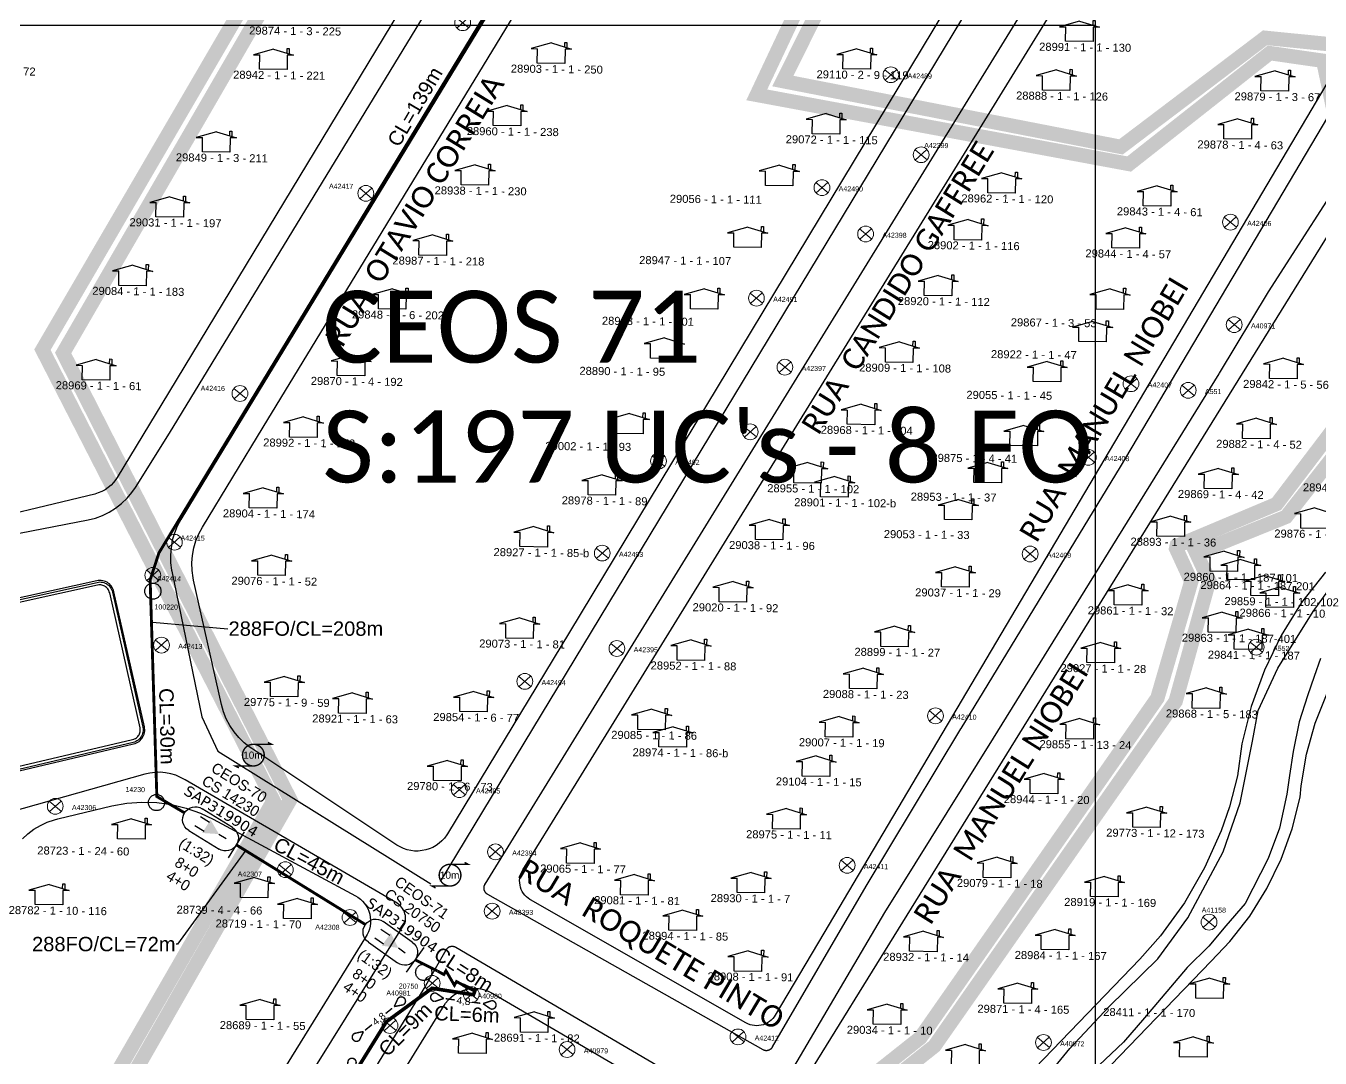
# Model space of a CAD drawing. Header units: millimetres. Extents: x 676447 to 689606, y 7455628 to 7463967.
# Drawn here: x 688462.6 to 688642.6, y 7461269.6 to 7461413.2 of the extents above; entities that cross this region are included whole.
import ezdxf
from ezdxf.enums import TextEntityAlignment as Align

# ---------------------------------------------------------------- set-up
doc = ezdxf.new("R2010")
doc.units = ezdxf.units.MM
doc.header["$LTSCALE"] = 0.1
doc.header["$MEASUREMENT"] = 0
doc.linetypes.add('PHANTOM2', pattern=[1.25, 0.625, -0.125, 0.125, -0.125, 0.125, -0.125])
doc.layers.add('10.4-Postes', color=1, linetype='Continuous', lineweight=0)
for name, color, linetype in [('Caixas Subterrâneas', 5, 'Continuous'), ('CELULARIZAÇÃO CABO 5', 7, 'Continuous'), ('CEOS', 1, 'Continuous'), ('label_cabos', 7, 'Continuous'), ('label_cabos @ 1', 7, 'Continuous'), ('LAYOUT', 7, 'Continuous'), ('LEGENDAS_INFRAESTRUTURAS', 7, 'Continuous'), ('MUB_MEIOFIO', 7, 'Continuous'), ('MUB_OBRA_ARTE', 7, 'Continuous'), ('MUB_QUADRAS', 7, 'Continuous'), ('MUB_SEGMENTO', 7, 'Continuous'), ('NOS_DE_INFRAESTRUTURA', 7, 'Continuous'), ('surveys', 7, 'Continuous'), ('SURVEYS_LEGENDAS', 7, 'Continuous')]:
    doc.layers.add(name, color=color, linetype=linetype)
doc.styles.add('ARIAL', font='arial.ttf')
doc.styles.add('Legend', font='calibri.ttf')
doc.styles.add('siredit', font='verdana.ttf')
doc.styles.get("Standard").update_dxf_attribs({"font": 'arial.ttf'})
doc.styles.add('Style-font000', font='font000.shx')
doc.linetypes.add('FENCELINE1', pattern='A,0.25,-0.1,[133,ltypeshp.shx,S=0.1,R=0,X=-0.1,Y=0],-0.1,1', length=1.45)
doc.dimstyles.new('FW', dxfattribs={"dimscale": 0, "dimtxt": 2, "dimasz": 0.18, "dimexe": 0.18, "dimexo": 0.0625, "dimgap": 0.09, "dimtad": 0, "dimtoh": 1, "dimdec": 0, "dimzin": 0, "dimdsep": 46, "dimtxsty": 'Standard', "dimcen": 0.09, "dimse1": 1, "dimse2": 1, "dimsd1": 1, "dimsd2": 1, "dimclrt": 7, "dimadec": 0, "dimazin": 0, "dimtfac": 1, "dimtdec": 0, "dimtofl": 0, "dimtmove": 0, "dimatfit": 3, "dimfxl": 0, "dimtolj": 1, "dimtzin": 0, "dimarcsym": 0})

# ---------------------------------------------------------------- blocks, each defined once
blk = doc.blocks.new('PTPT')
at = {"layer": '10.4-Postes', "color": 1, "linetype": 'PHANTOM2'}
for points in [[(-0.0000079, 0.0000104), (0.0000075, -0.000002)], [(0.000007, 0.0000109), (-0.0000074, -0.0000025)]]:
    blk.add_lwpolyline(points, dxfattribs=at)
at = {"layer": '10.4-Postes', "color": 1}
blk.add_circle((-0.0000002, 0.0000042), 0.00000987, dxfattribs=at)
blk = doc.blocks.new('MHMZ')
at = {"linetype": 'PHANTOM2'}
blk.add_circle((0, 0), 0.0000101, dxfattribs=at)
blk = doc.blocks.new('LVLV')
for p, q in [((0, 0.0000254), (-0.0000251, 0.000018)), ((-0.0000251, 0.000018), (-0.0000173, 0.000018)), ((-0.0000172, 0), (-0.0000172, 0.0000179)), ((0, 0.0000254), (0.0000251, 0.000018)), ((0.0000169, 0.0000264), (0.0000195, 0.0000264)), ((0.0000169, 0.0000205), (0.0000169, 0.0000264)), ((0.0000251, 0.000018), (0.0000172, 0.000018)), ((0.0000172, 0.000018), (0.0000172, 0)), ((0.0000195, 0.0000264), (0.0000195, 0.0000198)), ((0.0000172, 0), (-0.0000172, 0))]:
    blk.add_line(p, q)
blk = doc.blocks.new('ceos')
at = {"layer": 'CEOS'}
for p, q in [((1.77, 1.77), (6.73, 1.77)), ((6.73, -1.77), (1.77, -1.77))]:
    blk.add_line(p, q, dxfattribs=at)
for points in [[(0, -2.13), (0, 2.13)], [(2.88, 0), (1.69, 0)], [(4.84, 0.7), (6.34, 0.7)], [(4.84, -0.77), (6.34, -0.77)]]:
    blk.add_lwpolyline(points, dxfattribs=at)
blk.add_lwpolyline([(2.88, 0, 0, 2.18, 0), (4.93, 0, 2.18, 2.18, 0)], format="xyseb", dxfattribs=at)
for centre, start, end in [((1.77, 0), 90, 270), ((6.73, 0), 270, 90)]:
    blk.add_arc(centre, 1.77, start, end, dxfattribs=at)
at = {"layer": 'CEOS', "style": 'siredit', "flags": 1}
for tag, height, p in [('ID', 0.887, (4.25, 9.07)), ('COORX', 0.739, (4.25, -1.77)), ('COORY', 0.739, (4.25, -1.77))]:
    blk.add_attdef(tag, text='', height=height, dxfattribs=at).set_placement(p, align=Align.MIDDLE_CENTER)
at = {"layer": 'CEOS'}
for tag, height, style, p in [('NOME?', 1.5, 'Style-font000', (4.25, 7.59)), ('LOCAL?', 1.5, 'Style-font000', (4.25, 5.37)), ('TIPO?', 1.48, 'siredit', (4.25, 2.88))]:
    blk.add_attdef(tag, text='', height=height, dxfattribs=dict(at, style=style)).set_placement(p, align=Align.MIDDLE_CENTER)
at = {"layer": 'CEOS', "style": 'Style-font000'}
for tag, p in [('RACIO_SPLITAGEM', (4.25, -2.94)), ('FIBRAS_FUSIONADAS', (4.25, -5.51)), ('FIBRAS_RESERVA', (4.25, -7.73))]:
    blk.add_attdef(tag, text='', height=1.5, dxfattribs=at).set_placement(p, align=Align.TOP_CENTER)
blk = doc.blocks.new('A$C1BC366C8')
at = {"layer": 'LAYOUT', "color": 5, "linetype": 'Continuous', "const_width": 0.4}
blk.add_lwpolyline([(-2, 0), (-1, 0), (-1, 0.6), (1, -0.6), (1, 0), (2, 0)], dxfattribs=at)
blk = doc.blocks.new('A$C6C8C5D0A')
at = {"layer": 'LAYOUT', "const_width": 0.2}
for points in [[(-2.77, -0.03), (-3.9, 0.55, 1.175638), (-3.95, -0.61), (-2.77, -0.03)], [(2.73, -0.02), (3.9, -0.62, 1.175638), (3.86, 0.54), (2.73, -0.02)]]:
    blk.add_lwpolyline(points, format="xyb", dxfattribs=at)
for points in [[(-2.5, -0.03), (-1.25, -0.03)], [(1.21, -0.02), (2.35, -0.02)]]:
    blk.add_lwpolyline(points, dxfattribs=at)
at = {"layer": 'LAYOUT', "style": 'ARIAL'}
blk.add_text('4,8', height=1, dxfattribs=at).set_placement((0, 0), align=Align.MIDDLE_CENTER)
blk = doc.blocks.new('A$C6FB0096B')
at = {"layer": 'LAYOUT', "color": 0, "const_width": 0.2}
for points in [[(0, 1.51), (2.52, 1.51), (2.02, 1.77)], [(0, -1.51), (-2.52, -1.51), (-2.02, -1.77)]]:
    blk.add_lwpolyline(points, dxfattribs=at)
blk.add_lwpolyline([(0, 1.51, 1.000012), (0, -1.51, 0.999978)], format="xyb", close=True, dxfattribs=at)
at = {"layer": 'LAYOUT', "color": 0}
blk.add_text('10m', height=1, dxfattribs=at).set_placement((-0.06, 0), align=Align.MIDDLE_CENTER)

msp = doc.modelspace()

# ---------------------------------------------------------------- linework, layer by layer
at = {"color": 1, "const_width": 0.4}
for points in [[(688484.65, 7461303.71), (688480.8, 7461305.98), (688479.87, 7461336.12), (688481.09, 7461339.88), (688549.56, 7461452.82), (688549.56, 7461458.37), (688550.67, 7461458.37)], [(688509.8, 7461288.17), (688491.88, 7461299.24)], [(688519.83, 7461281.7), (688516.73, 7461283.26), (688516.73, 7461283.26), (688516.73, 7461283.26)]]:
    msp.add_lwpolyline(points, dxfattribs=at)
at = {"linetype": 'Continuous'}
msp.add_lwpolyline([(688611.27, 7460886.36), (687937.42, 7460886.36), (687937.42, 7461413.29), (688611.27, 7461413.29)], close=True, dxfattribs=at)
at = {"layer": 'CELULARIZAÇÃO CABO 5', "color": 6, "const_width": 2}
msp.add_lwpolyline([(688477.32, 7461507.36), (688502.58, 7461501.52), (688499.77, 7461485.9), (688527.12, 7461474.93), (688527.12, 7461474.93), (688527.12, 7461474.93), (688464.89, 7461368.14), (688464.89, 7461368.14), (688497.02, 7461305.39), (688497.02, 7461305.39), (688455.39, 7461233.01), (688455.39, 7461233.01), (688401.46, 7461242.53), (688401.46, 7461242.53), (688366.14, 7461237.49), (688308.71, 7461341.9), (688369.65, 7461441.34), (688425.16, 7461423.26), (688477.32, 7461507.45)], dxfattribs=at)
at = {"layer": 'CELULARIZAÇÃO CABO 5', "color": 4, "const_width": 2}
msp.add_lwpolyline([(688694.54, 7461416.3), (688675.59, 7461403.03), (688675.59, 7461403.03), (688668.5, 7461390.72), (688668.5, 7461390.72), (688668.5, 7461390.72), (688649.98, 7461387.38), (688649.98, 7461387.38), (688645.17, 7461410.52), (688634.9, 7461411.54), (688614.86, 7461396.36), (688614.86, 7461396.36), (688567.85, 7461405.52), (688593.84, 7461458.02)], dxfattribs=at)
at = {"layer": 'CELULARIZAÇÃO CABO 5', "color": 3, "const_width": 2}
for points in [[(688466.69, 7461248.3), (688499.35, 7461305.55), (688499.35, 7461305.55), (688467.77, 7461367.69), (688467.77, 7461367.69), (688509.2, 7461439.25)], [(688572.02, 7461420.17), (688564.22, 7461403.6), (688616, 7461393.98), (688616, 7461393.98), (688635.55, 7461409.41), (688642.99, 7461408.34), (688647.94, 7461384.6), (688667.08, 7461387.9), (688667.08, 7461387.9)], [(688649.52, 7461363.83), (688636.51, 7461346.68), (688636.51, 7461346.68), (688622.61, 7461340.83), (688622.53, 7461340.49), (688624.64, 7461335.9), (688619.93, 7461319.68), (688619.93, 7461319.68), (688619.93, 7461319.68), (688586.97, 7461272.42), (688586.97, 7461272.42), (688570.78, 7461259.58)]]:
    msp.add_lwpolyline(points, dxfattribs=at)
at = {"layer": 'CELULARIZAÇÃO CABO 5', "color": 2, "const_width": 2}
msp.add_lwpolyline([(688487.91, 7461147.91), (688508.71, 7461198.88), (688555.9, 7461248.41), (688568.03, 7461245.66), (688580.57, 7461253.17), (688573.97, 7461259.34), (688588.93, 7461271.27), (688588.93, 7461271.27), (688622.46, 7461319.22), (688627.13, 7461336.01), (688627.13, 7461336.01), (688625.33, 7461339.86), (688637.82, 7461344.89), (688637.82, 7461344.89), (688637.82, 7461344.89), (688651.85, 7461362.75), (688651.85, 7461362.75), (688651.85, 7461362.75), (688669.79, 7461388.27), (688669.79, 7461388.27), (688677.59, 7461401.75), (688677.59, 7461401.75), (688677.59, 7461401.75), (688697.46, 7461415.71)], dxfattribs=at)
at = {"layer": 'LAYOUT', "color": 1, "linetype": 'FENCELINE1', "ltscale": 0.002, "const_width": 0.5}
msp.add_lwpolyline([(688443.42, 7461163), (688443.42, 7461163), (688443.12, 7461163.15), (688445, 7461166.42), (688450.87, 7461174.41), (688452.61, 7461177.63), (688460.36, 7461190.05), (688467.56, 7461201.49), (688472.83, 7461210.23), (688481.31, 7461223.76), (688492.12, 7461241.98), (688501.46, 7461256.46), (688512.72, 7461274.65), (688519.07, 7461279.3), (688524.83, 7461278.4), (688525.03, 7461278.96), (688523.34, 7461279.77)], dxfattribs=at)
at = {"layer": 'MUB_MEIOFIO', "linetype": 'Continuous'}
for points in [[(688435.94, 7461346.41), (688443.56, 7461341.78), (688444.49, 7461341.29), (688445.45, 7461340.89), (688446.46, 7461340.6), (688447.49, 7461340.41), (688448.53, 7461340.33), (688449.58, 7461340.36), (688450.62, 7461340.5), (688450.65, 7461340.51), (688471.24, 7461344.48), (688472.25, 7461344.73), (688473.24, 7461345.09), (688474.18, 7461345.54), (688475.07, 7461346.1), (688475.89, 7461346.74), (688476.65, 7461347.47), (688477.32, 7461348.27), (688477.81, 7461348.98), (688482.56, 7461356.53), (688540.43, 7461451.62)], [(688546.41, 7461447.11), (688487.2, 7461349.57), (688484.14, 7461344.53), (688483.64, 7461343.6), (688483.25, 7461342.64), (688482.95, 7461341.63), (688482.77, 7461340.6), (688482.69, 7461339.56), (688482.72, 7461338.51), (688482.86, 7461337.47), (688482.89, 7461337.32), (688487.05, 7461317.07), (688489.29, 7461312.28), (688518.88, 7461293.82)], [(688520.26, 7461294.15), (688603.15, 7461431.38)], [(688608.73, 7461427.6), (688526.4, 7461293.8), (688526.38, 7461293.77), (688526.37, 7461293.74), (688526.35, 7461293.7), (688526.34, 7461293.67), (688526.32, 7461293.64), (688526.31, 7461293.61), (688526.3, 7461293.57), (688526.29, 7461293.54), (688526.28, 7461293.51), (688526.27, 7461293.47), (688526.27, 7461293.44), (688526.26, 7461293.4), (688526.26, 7461293.37), (688526.26, 7461293.33), (688526.25, 7461293.3), (688526.25, 7461293.26), (688526.25, 7461293.23), (688526.26, 7461293.19), (688526.26, 7461293.16), (688526.26, 7461293.13), (688526.27, 7461293.09), (688526.28, 7461293.06), (688526.29, 7461293.02), (688526.29, 7461292.99), (688526.31, 7461292.96), (688526.32, 7461292.92), (688526.33, 7461292.89), (688526.34, 7461292.86), (688526.36, 7461292.83), (688526.37, 7461292.8), (688526.39, 7461292.76), (688526.41, 7461292.74), (688526.43, 7461292.71), (688526.45, 7461292.68), (688526.47, 7461292.65), (688526.49, 7461292.62), (688526.52, 7461292.6), (688526.54, 7461292.57), (688526.57, 7461292.55), (688526.59, 7461292.52), (688526.62, 7461292.5), (688526.65, 7461292.48), (688526.67, 7461292.46), (688526.7, 7461292.44), (688526.73, 7461292.42), (688526.76, 7461292.4), (688565.07, 7461270.78), (688565.1, 7461270.77), (688565.13, 7461270.75), (688565.16, 7461270.74), (688565.19, 7461270.73), (688565.23, 7461270.71), (688565.26, 7461270.7), (688565.29, 7461270.69), (688565.33, 7461270.68), (688565.36, 7461270.68), (688565.39, 7461270.67), (688565.43, 7461270.66), (688565.46, 7461270.66), (688565.5, 7461270.66), (688565.53, 7461270.66), (688565.57, 7461270.66), (688565.6, 7461270.66), (688565.64, 7461270.66), (688565.67, 7461270.66), (688565.71, 7461270.67), (688565.74, 7461270.67), (688565.77, 7461270.68), (688565.81, 7461270.69), (688565.84, 7461270.7), (688565.87, 7461270.71), (688565.91, 7461270.72), (688565.94, 7461270.73), (688565.97, 7461270.74), (688566, 7461270.76), (688566.03, 7461270.77), (688566.06, 7461270.79), (688566.09, 7461270.81), (688566.12, 7461270.83), (688566.15, 7461270.85), (688566.18, 7461270.87), (688566.2, 7461270.89), (688566.23, 7461270.91), (688566.26, 7461270.94), (688566.28, 7461270.96), (688566.3, 7461270.99), (688566.33, 7461271.01), (688566.35, 7461271.04), (688566.37, 7461271.07), (688566.39, 7461271.09), (688566.41, 7461271.12), (688566.43, 7461271.15), (688579.41, 7461293.5), (688592.6, 7461315.4), (688592.62, 7461315.44), (688614.8, 7461351.83), (688614.82, 7461351.87), (688653.82, 7461417.76)], [(688659.9, 7461414.42), (688635.35, 7461376.21), (688628.52, 7461364.86), (688628.48, 7461364.78), (688597.08, 7461314.1), (688582, 7461289.84), (688564.54, 7461260.22), (688522.37, 7461284.98), (688522.34, 7461284.99), (688522.31, 7461285.01), (688522.28, 7461285.02), (688522.25, 7461285.04), (688522.22, 7461285.05), (688522.19, 7461285.06), (688522.15, 7461285.07), (688522.12, 7461285.08), (688522.09, 7461285.09), (688522.05, 7461285.1), (688522.02, 7461285.1), (688521.98, 7461285.11), (688521.95, 7461285.11), (688521.92, 7461285.11), (688521.88, 7461285.11), (688521.85, 7461285.11), (688521.81, 7461285.11), (688521.78, 7461285.11), (688521.74, 7461285.11), (688521.71, 7461285.1), (688521.68, 7461285.1), (688521.64, 7461285.09), (688521.61, 7461285.08), (688521.58, 7461285.07), (688521.54, 7461285.06), (688521.51, 7461285.05), (688521.48, 7461285.04), (688521.45, 7461285.02), (688521.42, 7461285.01), (688521.39, 7461284.99), (688521.36, 7461284.98), (688521.33, 7461284.96), (688521.3, 7461284.94), (688521.27, 7461284.92), (688521.24, 7461284.9), (688521.22, 7461284.88), (688521.19, 7461284.85), (688521.17, 7461284.83), (688521.14, 7461284.81), (688521.12, 7461284.78), (688521.1, 7461284.75), (688521.08, 7461284.73), (688521.06, 7461284.7), (688521.04, 7461284.67), (688521.02, 7461284.64), (688521, 7461284.61), (688518.15, 7461279.65), (688443.45, 7461158.13)], [(688521.79, 7461173.5), (688531.97, 7461185.64), (688539.55, 7461192.66), (688552.89, 7461207.53), (688561.55, 7461218), (688572.05, 7461231.96), (688581.74, 7461243.59), (688591.44, 7461253.64), (688603.33, 7461265.55), (688607.75, 7461270.93), (688613.2, 7461276.75), (688619.99, 7461283.41), (688624.17, 7461289.1), (688629.08, 7461298.27), (688631.44, 7461305.11), (688633.14, 7461313.67), (688633.93, 7461317.97), (688636.66, 7461323.84), (688641.58, 7461331.74), (688645.45, 7461337.07)], [(688460.85, 7461309.35), (688477.57, 7461313.3), (688477.77, 7461313.35), (688477.97, 7461313.43), (688478.15, 7461313.53), (688478.33, 7461313.65), (688478.49, 7461313.79), (688478.63, 7461313.94), (688478.76, 7461314.1), (688478.87, 7461314.28), (688478.96, 7461314.47), (688479.03, 7461314.67), (688479.08, 7461314.87), (688479.11, 7461315.08), (688479.11, 7461315.29), (688479.1, 7461315.5), (688479.07, 7461315.68), (688474.84, 7461334.48), (688474.78, 7461334.69), (688474.7, 7461334.88), (688474.61, 7461335.07), (688474.49, 7461335.24), (688474.36, 7461335.4), (688474.21, 7461335.55), (688474.04, 7461335.68), (688473.87, 7461335.79), (688473.68, 7461335.88), (688473.48, 7461335.95), (688473.28, 7461336.01), (688473.07, 7461336.04), (688472.86, 7461336.05), (688472.65, 7461336.03), (688472.45, 7461336), (688456.24, 7461332.4)], [(688642.59, 7461325.19), (688641.72, 7461322.67), (688640.81, 7461319.97), (688639.64, 7461316.35), (688638.82, 7461312.25), (688638.3, 7461308.92), (688637.95, 7461306.29), (688636.9, 7461301.56), (688635.32, 7461297.35), (688632.15, 7461291.08), (688629.46, 7461287.98), (688627.07, 7461285.18), (688624.09, 7461282.2), (688618.15, 7461275.18), (688615.23, 7461271.79), (688610.96, 7461267.75)], [(688433.01, 7461156.35), (688515.31, 7461288.39), (688515.36, 7461288.63), (688515.39, 7461288.89), (688515.39, 7461289.15), (688515.36, 7461289.41), (688515.3, 7461289.67), (688515.22, 7461289.91), (688515.12, 7461290.15), (688514.98, 7461290.38), (688514.83, 7461290.59), (688514.66, 7461290.79), (688514.46, 7461290.96), (688514.25, 7461291.11), (688514.21, 7461291.14), (688484.75, 7461308.29), (688484.11, 7461308.65), (688483.43, 7461308.93), (688482.73, 7461309.15), (688482.01, 7461309.28), (688481.28, 7461309.35), (688480.55, 7461309.34), (688479.82, 7461309.25), (688479.14, 7461309.09), (688460.41, 7461303.81)]]:
    msp.add_lwpolyline(points, dxfattribs=at)
at = {"layer": 'MUB_OBRA_ARTE', "linetype": 'Continuous'}
msp.add_lwpolyline([(688460.7, 7461309.95), (688477.42, 7461313.9), (688477.58, 7461313.94), (688477.7, 7461313.99), (688477.83, 7461314.06), (688477.95, 7461314.14), (688478.06, 7461314.24), (688478.16, 7461314.35), (688478.25, 7461314.46), (688478.32, 7461314.58), (688478.38, 7461314.71), (688478.43, 7461314.85), (688478.47, 7461314.99), (688478.49, 7461315.12), (688478.49, 7461315.28), (688478.48, 7461315.43), (688478.46, 7461315.56), (688474.24, 7461334.33), (688474.19, 7461334.48), (688474.13, 7461334.63), (688474.07, 7461334.76), (688473.99, 7461334.86), (688473.9, 7461334.98), (688473.8, 7461335.08), (688473.68, 7461335.17), (688473.57, 7461335.25), (688473.44, 7461335.3), (688473.29, 7461335.36), (688473.15, 7461335.4), (688473.01, 7461335.42), (688472.87, 7461335.43), (688472.73, 7461335.41), (688472.56, 7461335.39), (688456.38, 7461331.8)], dxfattribs=at)
at = {"layer": 'MUB_QUADRAS', "linetype": 'Continuous'}
for points in [[(688532.65, 7461445.26), (688482.41, 7461362.15), (688475.27, 7461350.35), (688475.11, 7461350.1), (688474.79, 7461349.69), (688474.43, 7461349.31), (688474.04, 7461348.97), (688473.6, 7461348.67), (688473.14, 7461348.42), (688472.66, 7461348.22), (688472.16, 7461348.07), (688452.79, 7461343.43)], [(688485.67, 7461338.49), (688485.75, 7461339.53), (688485.94, 7461340.56), (688486.23, 7461341.57), (688486.63, 7461342.54), (688487.13, 7461343.46), (688495.59, 7461357.36), (688547.7, 7461442.97)], [(688531.25, 7461294.28), (688531.28, 7461294.6), (688531.34, 7461294.9), (688531.43, 7461295.21), (688531.55, 7461295.49), (688531.7, 7461295.77), (688537.76, 7461305.61), (688610.55, 7461423.76)], [(688590.33, 7461415.28), (688538.19, 7461328.86), (688521.23, 7461300.81), (688521.12, 7461300.63), (688520.8, 7461300.21), (688520.45, 7461299.82), (688520.06, 7461299.47), (688519.63, 7461299.17), (688519.17, 7461298.91), (688518.69, 7461298.71), (688518.19, 7461298.55), (688517.68, 7461298.45), (688517.16, 7461298.4), (688516.64, 7461298.4), (688516.12, 7461298.46), (688515.61, 7461298.58), (688515.11, 7461298.74), (688514.63, 7461298.96), (688514.18, 7461299.23), (688494.01, 7461312.64), (688493.76, 7461312.81), (688492.94, 7461313.46), (688492.19, 7461314.19), (688491.53, 7461315), (688490.95, 7461315.87), (688490.46, 7461316.8), (688490.07, 7461317.77), (688489.79, 7461318.78), (688485.91, 7461336.07), (688485.84, 7461336.41), (688485.7, 7461337.44), (688485.67, 7461338.49)], [(688648.96, 7461414.4), (688642.01, 7461402.66), (688573.54, 7461286.98), (688566.78, 7461275.56), (688566.64, 7461275.34), (688566.44, 7461275.09), (688566.22, 7461274.87), (688565.98, 7461274.67), (688565.71, 7461274.5), (688565.44, 7461274.36), (688565.14, 7461274.24), (688564.84, 7461274.16), (688564.53, 7461274.11), (688564.22, 7461274.09), (688563.9, 7461274.11), (688563.59, 7461274.15), (688563.29, 7461274.23), (688563, 7461274.34), (688562.71, 7461274.49), (688532.76, 7461291.59), (688532.68, 7461291.64), (688532.42, 7461291.82), (688532.18, 7461292.03), (688531.97, 7461292.25), (688531.77, 7461292.5), (688531.61, 7461292.77), (688531.48, 7461293.06), (688531.37, 7461293.35), (688531.3, 7461293.66), (688531.26, 7461293.97), (688531.25, 7461294.28)], [(688566.94, 7461260.04), (688580.91, 7461282.68), (688657.69, 7461406.73)], [(688643.3, 7461337.2), (688639.99, 7461332.96), (688637.15, 7461328.4), (688634.8, 7461323.57), (688632.97, 7461318.51), (688631.67, 7461313.3), (688631.05, 7461308.87), (688629.96, 7461304.53), (688628.8, 7461301.23), (688626.5, 7461296.08), (688623.68, 7461291.19), (688620.36, 7461286.62), (688617.47, 7461283.34), (688598.07, 7461263.19), (688579.8, 7461244.3), (688565.27, 7461225.77), (688548.02, 7461204.21), (688532.21, 7461188.26), (688525.12, 7461180.92), (688518.83, 7461172.88)], [(688456.29, 7461332.19), (688472.49, 7461335.78), (688472.68, 7461335.81), (688472.87, 7461335.83), (688473.05, 7461335.82), (688473.23, 7461335.8), (688473.41, 7461335.74), (688473.6, 7461335.68), (688473.76, 7461335.6), (688473.91, 7461335.5), (688474.07, 7461335.38), (688474.2, 7461335.25), (688474.32, 7461335.11), (688474.42, 7461334.96), (688474.5, 7461334.79), (688474.57, 7461334.62), (688474.63, 7461334.43), (688478.85, 7461315.64), (688478.88, 7461315.48), (688478.89, 7461315.28), (688478.89, 7461315.1), (688478.86, 7461314.91), (688478.82, 7461314.73), (688478.76, 7461314.55), (688478.68, 7461314.38), (688478.58, 7461314.23), (688478.46, 7461314.08), (688478.34, 7461313.95), (688478.2, 7461313.82), (688478.04, 7461313.72), (688477.88, 7461313.63), (688477.7, 7461313.56), (688477.52, 7461313.51), (688460.8, 7461309.56)], [(688604.62, 7461259.43), (688627.39, 7461283.06), (688629.98, 7461285.79), (688632.76, 7461289.35), (688635.16, 7461293.19), (688637.14, 7461297.25), (688638.69, 7461301.5), (688639.78, 7461305.89), (688639.93, 7461307.46), (688640.67, 7461311.88), (688641.88, 7461316.2), (688643.53, 7461320.38)], [(688462.12, 7461300.08), (688462.88, 7461300.79), (688463.71, 7461301.43), (688464.61, 7461301.97), (688465.56, 7461302.41), (688466.55, 7461302.76), (688467.02, 7461302.88), (688474.55, 7461304.67), (688476.61, 7461305.05), (688478.69, 7461305.21), (688480.79, 7461305.15), (688482.86, 7461304.87), (688484.89, 7461304.38), (688486.87, 7461303.67), (688488.65, 7461302.82), (688508.41, 7461292.18), (688508.77, 7461291.97), (688509.1, 7461291.71), (688509.4, 7461291.43), (688509.68, 7461291.11), (688509.92, 7461290.76), (688510.12, 7461290.4), (688510.28, 7461290.01), (688510.4, 7461289.61), (688510.48, 7461289.2), (688510.51, 7461288.78), (688510.5, 7461288.36), (688510.45, 7461287.95), (688510.35, 7461287.54), (688510.21, 7461287.14), (688510.03, 7461286.77), (688509.91, 7461286.56), (688497.34, 7461266.25)], [(688508.97, 7461257.86), (688520.73, 7461276.91), (688520.96, 7461277.24), (688521.29, 7461277.65), (688521.66, 7461278.01), (688522.07, 7461278.34), (688522.51, 7461278.62), (688522.98, 7461278.86), (688523.47, 7461279.04), (688523.98, 7461279.18), (688524.5, 7461279.25), (688525.02, 7461279.28), (688525.54, 7461279.25), (688526.06, 7461279.16), (688526.56, 7461279.02), (688527.05, 7461278.83), (688527.51, 7461278.59), (688546.92, 7461267.23)]]:
    msp.add_lwpolyline(points, dxfattribs=at)

# ---------------------------------------------------------------- block references
at = {"layer": 'Caixas Subterrâneas', "color": 5}
for p, xscale, yscale, zscale, rotation in [((688480.25, 7461334.55), 111319.4907932735, 111319.4907932735, 111319.4907932735, 359.2831592080568), ((688480.75, 7461305.14), 111319.4907932736, 111319.4907932736, 111319.4907932736, 359.2831480539388), ((688517.91, 7461281.52), 111319.4907932736, 111319.4907932736, 111319.4907932736, 359.2829993899965)]:
    msp.add_blockref('MHMZ', p, dxfattribs=dict(at, xscale=xscale, yscale=yscale, zscale=zscale, rotation=rotation))
at = {"layer": 'CEOS', "linetype": 'Continuous'}
ref = msp.add_blockref('ceos', (688491.88, 7461299.24), dxfattribs=dict(at, xscale=-1, rotation=328.2565694648201))
ref.add_attrib('NOME?', 'CEOS-70', dxfattribs={"height": 1.499, "rotation": 328.2566, "style": 'Style-font000'}).set_placement((688492.25, 7461307.93), align=Align.MIDDLE_CENTER)
ref.add_attrib('LOCAL?', 'CS 14230', dxfattribs={"height": 1.499, "rotation": 328.2566, "style": 'Style-font000'}).set_placement((688491.09, 7461306.05), align=Align.MIDDLE_CENTER)
ref.add_attrib('TIPO?', 'SAP319904', dxfattribs={"height": 1.478, "rotation": 328.2566, "style": 'siredit'}).set_placement((688489.75, 7461303.94), align=Align.MIDDLE_CENTER)
ref.add_attrib('RACIO_SPLITAGEM', '(1:32)', dxfattribs={"height": 1.499, "rotation": 328.2566, "style": 'Style-font000'}).set_placement((688486.72, 7461298.98), align=Align.TOP_CENTER)
ref.add_attrib('FIBRAS_FUSIONADAS', '8+0', dxfattribs={"height": 1.499, "rotation": 328.2566, "style": 'Style-font000'}).set_placement((688485.36, 7461296.79), align=Align.TOP_CENTER)
ref.add_attrib('FIBRAS_RESERVA', '4+0', dxfattribs={"height": 1.499, "rotation": 328.2566, "style": 'Style-font000'}).set_placement((688484.19, 7461294.9), align=Align.TOP_CENTER)
ref = msp.add_blockref('ceos', (688516.73, 7461283.26), dxfattribs=dict(at, xscale=-1, rotation=324.6835786755442))
ref.add_attrib('NOME?', 'CEOS-71', dxfattribs={"height": 1.499, "rotation": 324.6836, "style": 'Style-font000'}).set_placement((688517.65, 7461291.91), align=Align.MIDDLE_CENTER)
ref.add_attrib('LOCAL?', 'CS 20750', dxfattribs={"height": 1.499, "rotation": 324.6836, "style": 'Style-font000'}).set_placement((688516.37, 7461290.1), align=Align.MIDDLE_CENTER)
ref.add_attrib('TIPO?', 'SAP319904', dxfattribs={"height": 1.478, "rotation": 324.6836, "style": 'siredit'}).set_placement((688514.9, 7461288.08), align=Align.MIDDLE_CENTER)
ref.add_attrib('RACIO_SPLITAGEM', '(1:32)', dxfattribs={"height": 1.499, "rotation": 324.6836, "style": 'Style-font000'}).set_placement((688511.57, 7461283.32), align=Align.TOP_CENTER)
ref.add_attrib('FIBRAS_FUSIONADAS', '8+0', dxfattribs={"height": 1.499, "rotation": 324.6836, "style": 'Style-font000'}).set_placement((688510.08, 7461281.22), align=Align.TOP_CENTER)
ref.add_attrib('FIBRAS_RESERVA', '4+0', dxfattribs={"height": 1.499, "rotation": 324.6836, "style": 'Style-font000'}).set_placement((688508.8, 7461279.41), align=Align.TOP_CENTER)
at = {"layer": 'LAYOUT', "linetype": 'Continuous'}
for p in [(688494.22, 7461311.74), (688521.57, 7461295.04)]:
    msp.add_blockref('A$C6FB0096B', p, dxfattribs=at)
for name, p, rotation in [('A$C1BC366C8', (688521.59, 7461280.73), 331.1218767665061), ('A$C6C8C5D0A', (688511.67, 7461275.05), 38.91950204693057), ('A$C6C8C5D0A', (688523.45, 7461277.55), 352.3828962110666), ('A$C6C8C5D0A', (688505.71, 7461265.68), 56.61701578601043)]:
    msp.add_blockref(name, p, dxfattribs=dict(at, rotation=rotation))
at = {"layer": 'NOS_DE_INFRAESTRUTURA', "color": 1}
for p, xscale, yscale, zscale, rotation in [((688523.35, 7461413.17), 111319.4907932736, 111319.4907932736, 111319.4907932736, 359.2830201306121), ((688582.89, 7461405.93), 111319.4907932735, 111319.4907932735, 111319.4907932735, 359.2827915613977), ((688587.09, 7461394.8), 111319.4907932735, 111319.4907932735, 111319.4907932735, 359.2827720910183), ((688509.88, 7461389.43), 111319.4907932736, 111319.4907932736, 111319.4907932736, 359.283063842774), ((688573.3, 7461390.22), 111319.4907932735, 111319.4907932735, 111319.4907932735, 359.2828230858375), ((688630.1, 7461385.42), 111319.4907932736, 111319.4907932736, 111319.4907932736, 359.2826057010274), ((688579.37, 7461383.78), 111319.4907932736, 111319.4907932736, 111319.4907932736, 359.282797970179), ((688564.19, 7461374.85), 111319.4907932736, 111319.4907932736, 111319.4907932736, 359.2828528719564), ((688630.63, 7461371.16), 111319.4907932736, 111319.4907932736, 111319.4907932736, 359.2825991945772), ((688568.15, 7461365.24), 111319.4907932736, 111319.4907932736, 111319.4907932736, 359.2828347879298), ((688616.28, 7461362.94), 111319.4907932736, 111319.4907932736, 111319.4907932736, 359.2826511522846), ((688624.23, 7461362.02), 111319.4907932736, 111319.4907932736, 111319.4907932736, 359.2826206271745), ((688492.37, 7461361.59), 111319.4907932736, 111319.4907932736, 111319.4907932736, 359.2831216570596), ((688563.33, 7461356.25), 111319.4907932736, 111319.4907932736, 111319.4907932736, 359.2828502826203), ((688550.58, 7461352.18), 111319.4907932735, 111319.4907932735, 111319.4907932735, 359.2828974697266), ((688610.34, 7461352.71), 111319.4907932736, 111319.4907932736, 111319.4907932736, 359.2826705083302), ((688483.26, 7461340.89), 111319.4907932736, 111319.4907932736, 111319.4907932736, 359.283149776776), ((688542.75, 7461339.38), 111319.4907932736, 111319.4907932736, 111319.4907932736, 359.2829231853171), ((688602.25, 7461339.26), 111319.4907932736, 111319.4907932736, 111319.4907932736, 359.2826970046289), ((688480.25, 7461336.29), 111319.4907932736, 111319.4907932736, 111319.4907932736, 359.2831597598454), ((688481.46, 7461326.58), 111319.4907932736, 111319.4907932736, 111319.4907932736, 359.2831521272833), ((688544.79, 7461326.11), 111319.4907932736, 111319.4907932736, 111319.4907932736, 359.282911262613), ((688633.69, 7461326.29), 111319.4907932736, 111319.4907932736, 111319.4907932736, 359.2825734411547), ((688531.98, 7461321.53), 111319.4907932736, 111319.4907932736, 111319.4907932736, 359.2829585245464), ((688589.09, 7461316.74), 111319.4907932735, 111319.4907932735, 111319.4907932735, 359.2827399355472), ((688522.87, 7461306.47), 111319.4907932736, 111319.4907932736, 111319.4907932736, 359.2829884055515), ((688466.69, 7461304.15), 111319.4907932736, 111319.4907932736, 111319.4907932736, 359.2832011917733), ((688527.9, 7461297.81), 111319.4907932736, 111319.4907932736, 111319.4907932736, 359.2829665415955), ((688576.8, 7461295.94), 111319.4907932736, 111319.4907932736, 111319.4907932736, 359.2827801273397), ((688498.68, 7461295.33), 111319.4907932736, 111319.4907932736, 111319.4907932736, 359.2830768316845), ((688507.67, 7461288.68), 111319.4907932736, 111319.4907932736, 111319.4907932736, 359.2830405628111), ((688527.44, 7461289.57), 111319.4907932736, 111319.4907932736, 111319.4907932736, 359.2829657031854), ((688627.13, 7461288.04), 111319.4907932736, 111319.4907932736, 111319.4907932736, 359.2825863422796), ((688519.11, 7461279.53), 111319.4907932736, 111319.4907932736, 111319.4907932736, 359.282994231096), ((688524.55, 7461277.96), 111319.4907932736, 111319.4907932736, 111319.4907932736, 359.282973034261), ((688513.24, 7461273.66), 111319.4907932736, 111319.4907932736, 111319.4907932736, 359.2830146829059), ((688561.62, 7461272.07), 111319.4907932736, 111319.4907932736, 111319.4907932736, 359.2828302932937), ((688537.86, 7461270.31), 111319.4907932736, 111319.4907932736, 111319.4907932736, 359.2829200676472), ((688604.1, 7461271.29), 111319.4907932736, 111319.4907932736, 111319.4907932736, 359.2826685886764)]:
    msp.add_blockref('PTPT', p, dxfattribs=dict(at, xscale=xscale, yscale=yscale, zscale=zscale, rotation=rotation))
at = {"layer": 'surveys', "color": 0}
for p, xscale, yscale, zscale, rotation in [((688609.08, 7461411.03), 111319.4907932736, 111319.4907932736, 111319.4907932736, 359.2826936412118), ((688535.62, 7461407.99), 111319.4907932736, 111319.4907932736, 111319.4907932736, 359.282978732022), ((688497, 7461407.14), 111319.4907932736, 111319.4907932736, 111319.4907932736, 359.2831183842866), ((688578.12, 7461407.19), 111319.4907932736, 111319.4907932736, 111319.4907932736, 359.2828100795571), ((688605.86, 7461404.24), 111319.4907932736, 111319.4907932736, 111319.4907932736, 359.2827037234411), ((688636.25, 7461404.13), 111319.4907932736, 111319.4907932736, 111319.4907932736, 359.282588217945), ((688529.49, 7461399.3), 111319.4907932736, 111319.4907932736, 111319.4907932736, 359.2829974800356), ((688573.84, 7461398.16), 111319.4907932736, 111319.4907932736, 111319.4907932736, 359.2828235360003), ((688631.08, 7461397.44), 111319.4907932736, 111319.4907932736, 111319.4907932736, 359.2826057626961), ((688489.04, 7461395.64), 111319.4907932736, 111319.4907932736, 111319.4907932736, 359.2831236743471), ((688525.01, 7461391.05), 111319.4907932736, 111319.4907932736, 111319.4907932736, 359.2830131452773), ((688567.33, 7461390.98), 111319.4907932736, 111319.4907932736, 111319.4907932736, 359.2828408538908), ((688598.26, 7461389.94), 111319.4907932736, 111319.4907932736, 111319.4907932736, 359.2827356842764), ((688619.88, 7461388.14), 111319.4907932736, 111319.4907932736, 111319.4907932736, 359.282645376453), ((688482.59, 7461386.61), 111319.4907932736, 111319.4907932736, 111319.4907932736, 359.2831358948875), ((688562.94, 7461382.38), 111319.4907932736, 111319.4907932736, 111319.4907932736, 359.2828599730695), ((688593.57, 7461383.43), 111319.4907932735, 111319.4907932735, 111319.4907932735, 359.2827492976257), ((688615.51, 7461382.28), 111319.4907932736, 111319.4907932736, 111319.4907932736, 359.2826601676463), ((688519.15, 7461381.29), 111319.4907932736, 111319.4907932736, 111319.4907932736, 359.2830311085619), ((688477.41, 7461377.07), 111319.4907932736, 111319.4907932736, 111319.4907932736, 359.2831558897106), ((688589.43, 7461375.66), 111319.4907932736, 111319.4907932736, 111319.4907932736, 359.2827625982414), ((688513.52, 7461373.79), 111319.4907932735, 111319.4907932735, 111319.4907932735, 359.2830515997333), ((688556.9, 7461373.81), 111319.4907932735, 111319.4907932735, 111319.4907932735, 359.2828720718049), ((688613.31, 7461373.78), 111319.4907932736, 111319.4907932736, 111319.4907932736, 359.2826658464037), ((688610.91, 7461369.25), 111319.4907932735, 111319.4907932735, 111319.4907932735, 359.282673522542), ((688551.34, 7461366.96), 111319.4907932736, 111319.4907932736, 111319.4907932736, 359.2828992207631), ((688584.03, 7461366.4), 111319.4907932736, 111319.4907932736, 111319.4907932736, 359.2827790070245), ((688507.8, 7461364.54), 111319.4907932736, 111319.4907932736, 111319.4907932736, 359.2830639476475), ((688472.33, 7461363.94), 111319.4907932736, 111319.4907932736, 111319.4907932736, 359.2831985698882), ((688604.58, 7461363.69), 111319.4907932736, 111319.4907932736, 111319.4907932736, 359.2826958294433), ((688637.44, 7461364.12), 111319.4907932736, 111319.4907932736, 111319.4907932736, 359.2825710905976), ((688578.71, 7461357.74), 111319.4907932736, 111319.4907932736, 111319.4907932736, 359.282796518104), ((688501.17, 7461355.97), 111319.4907932736, 111319.4907932736, 111319.4907932736, 359.2830864218392), ((688546.49, 7461356.46), 111319.4907932736, 111319.4907932736, 111319.4907932736, 359.2829098700541), ((688633.68, 7461355.79), 111319.4907932736, 111319.4907932736, 111319.4907932736, 359.2825827424451), ((688601.33, 7461354.78), 111319.4907932736, 111319.4907932736, 111319.4907932736, 359.2827053845934), ((688571.27, 7461349.61), 111319.4907932735, 111319.4907932735, 111319.4907932735, 359.2828180144994), ((688596.32, 7461349.64), 111319.4907932736, 111319.4907932736, 111319.4907932736, 359.2827228114877), ((688628.37, 7461348.81), 111319.4907932736, 111319.4907932736, 111319.4907932736, 359.2826007289715), ((688542.68, 7461347.92), 111319.4907932736, 111319.4907932736, 111319.4907932736, 359.2829261280846), ((688575.02, 7461347.66), 111319.4907932736, 111319.4907932736, 111319.4907932736, 359.2828031521166), ((688495.57, 7461346.11), 111319.4907932736, 111319.4907932736, 111319.4907932736, 359.2831046111755), ((688592.22, 7461344.48), 111319.4907932736, 111319.4907932736, 111319.4907932736, 359.2827367951919), ((688641.78, 7461343.3), 111319.4907932736, 111319.4907932736, 111319.4907932736, 359.2825527669512), ((688565.95, 7461341.71), 111319.4907932736, 111319.4907932736, 111319.4907932736, 359.2828357413598), ((688621.77, 7461342.18), 111319.4907932736, 111319.4907932736, 111319.4907932736, 359.2826179933503), ((688533.2, 7461340.72), 111319.4907932736, 111319.4907932736, 111319.4907932736, 359.2829598888042), ((688629.17, 7461337.29), 111319.4907932736, 111319.4907932736, 111319.4907932736, 359.2826050157046), ((688496.75, 7461336.74), 111319.4907932736, 111319.4907932736, 111319.4907932736, 359.2830971752898), ((688631.5, 7461336.14), 111319.4907932736, 111319.4907932736, 111319.4907932736, 359.2825958062328), ((688591.83, 7461335.12), 111319.4907932736, 111319.4907932736, 111319.4907932736, 359.2827353070649), ((688634.85, 7461333.91), 111319.4907932736, 111319.4907932736, 111319.4907932736, 359.282582367194), ((688560.89, 7461333.05), 111319.4907932736, 111319.4907932736, 111319.4907932736, 359.2828522653781), ((688615.83, 7461332.62), 111319.4907932736, 111319.4907932736, 111319.4907932736, 359.2826293043269), ((688636.93, 7461332.29), 111319.4907932736, 111319.4907932736, 111319.4907932736, 359.2825696676531), ((688628.92, 7461328.82), 111319.4907932736, 111319.4907932736, 111319.4907932736, 359.2825923717022), ((688531.22, 7461328), 111319.4907932736, 111319.4907932736, 111319.4907932736, 359.28296344426), ((688583.38, 7461326.85), 111319.4907932736, 111319.4907932736, 111319.4907932736, 359.2827648107501), ((688632.54, 7461326.45), 111319.4907932736, 111319.4907932736, 111319.4907932736, 359.28257786761), ((688555.05, 7461324.95), 111319.4907932736, 111319.4907932736, 111319.4907932736, 359.2828719115945), ((688612.04, 7461324.59), 111319.4907932736, 111319.4907932736, 111319.4907932736, 359.2826551887419), ((688498.5, 7461319.87), 111319.4907932736, 111319.4907932736, 111319.4907932736, 359.2830852421116), ((688579.01, 7461320.99), 111319.4907932735, 111319.4907932735, 111319.4907932735, 359.2827795954629), ((688507.99, 7461317.57), 111319.4907932736, 111319.4907932736, 111319.4907932736, 359.283048428029), ((688524.83, 7461317.78), 111319.4907932736, 111319.4907932736, 111319.4907932736, 359.2829845226314), ((688626.7, 7461318.27), 111319.4907932736, 111319.4907932736, 111319.4907932736, 359.2825975008346), ((688549.58, 7461315.3), 111319.4907932736, 111319.4907932736, 111319.4907932736, 359.28288966143), ((688575.66, 7461314.27), 111319.4907932736, 111319.4907932736, 111319.4907932736, 359.2827902094365), ((688609.12, 7461314), 111319.4907932736, 111319.4907932736, 111319.4907932736, 359.2826682693769), ((688552.54, 7461312.87), 111319.4907932736, 111319.4907932736, 111319.4907932736, 359.2828776390843), ((688572.46, 7461308.81), 111319.4907932735, 111319.4907932735, 111319.4907932735, 359.2828006490208), ((688521.18, 7461308.18), 111319.4907932736, 111319.4907932736, 111319.4907932736, 359.282995372044), ((688604.15, 7461306.36), 111319.4907932735, 111319.4907932735, 111319.4907932735, 359.2826919217555), ((688568.33, 7461301.47), 111319.4907932736, 111319.4907932736, 111319.4907932736, 359.2828140560513), ((688618.41, 7461301.68), 111319.4907932736, 111319.4907932736, 111319.4907932736, 359.2826237900289), ((688477.25, 7461300.07), 111319.4907932736, 111319.4907932736, 111319.4907932736, 359.2831597679574), ((688539.69, 7461296.69), 111319.4907932736, 111319.4907932736, 111319.4907932736, 359.2829213962227), ((688597.63, 7461294.7), 111319.4907932736, 111319.4907932736, 111319.4907932736, 359.2827023140951), ((688547.2, 7461292.3), 111319.4907932736, 111319.4907932736, 111319.4907932736, 359.2828914761366), ((688563.39, 7461292.59), 111319.4907932736, 111319.4907932736, 111319.4907932736, 359.2828300251251), ((688465.79, 7461290.92), 111319.4907932736, 111319.4907932736, 111319.4907932736, 359.2832004611068), ((688494.33, 7461291.89), 111319.4907932736, 111319.4907932736, 111319.4907932736, 359.2830882299392), ((688612.55, 7461292.05), 111319.4907932736, 111319.4907932736, 111319.4907932736, 359.282643000847), ((688500.33, 7461288.98), 111319.4907932735, 111319.4907932735, 111319.4907932735, 359.2830574451132), ((688553.92, 7461287.36), 111319.4907932736, 111319.4907932736, 111319.4907932736, 359.2828643750711), ((688587.39, 7461284.42), 111319.4907932736, 111319.4907932736, 111319.4907932736, 359.2827376521722), ((688605.68, 7461284.67), 111319.4907932735, 111319.4907932735, 111319.4907932735, 359.2826668022036), ((688562.98, 7461281.68), 111319.4907932736, 111319.4907932736, 111319.4907932736, 359.282828158978), ((688627.17, 7461277.89), 111319.4907932736, 111319.4907932736, 111319.4907932736, 359.2825556540238), ((688600.49, 7461277.19), 111319.4907932736, 111319.4907932736, 111319.4907932736, 359.2826841814528), ((688495.13, 7461274.92), 111319.4907932736, 111319.4907932736, 111319.4907932736, 359.2830838958804), ((688582.33, 7461274.27), 111319.4907932736, 111319.4907932736, 111319.4907932736, 359.2827522933032), ((688533.26, 7461273.18), 111319.4907932736, 111319.4907932736, 111319.4907932736, 359.2829384322297), ((688524.66, 7461270.23), 111319.4907932736, 111319.4907932736, 111319.4907932736, 359.2829773642805), ((688624.92, 7461269.72), 111319.4907932736, 111319.4907932736, 111319.4907932736, 359.2825889897555), ((688593.22, 7461268.65), 111319.4907932736, 111319.4907932736, 111319.4907932736, 359.2827165503227)]:
    msp.add_blockref('LVLV', p, dxfattribs=dict(at, xscale=xscale, yscale=yscale, zscale=zscale, rotation=rotation))

# ---------------------------------------------------------------- texts
at = {"layer": 'CELULARIZAÇÃO CABO 5', "insert": (688503.81, 7461376.34), "char_height": 10, "attachment_point": 1, "style": 'Legend'}
msp.add_mtext_dynamic_manual_height_columns("{\\C3;CEOS 71\\PS:197 UC's - 8 FO}", width=159.4451, gutter_width=5, heights=[0], dxfattribs=at)
at = {"layer": 'label_cabos', "linetype": 'Continuous', "char_height": 2, "attachment_point": 4}
for s, insert, rotation in [('CL=139m', (688513.61, 7461396.7), 59.5771), ('CL=30m', (688482.1, 7461321.07), 271.2864), ('CL=45m', (688497.3, 7461299.55), 331.7354), ('CL=8m', (688519.66, 7461284.39), 327.0154), ('CL=9m', (688512.14, 7461270.34), 45.3312), ('CL=6m', (688519.38, 7461275.85), 357.7572)]:
    msp.add_mtext(s, dxfattribs=dict(at, insert=insert, rotation=rotation))
at = {"layer": 'label_cabos', "linetype": 'Continuous', "char_height": 2}
for s, insert, attachment_point in [('288FO/CL=208m', (688490.77, 7461329.33), 4), ('288FO/CL=72m', (688483.4, 7461285.44), 6)]:
    msp.add_mtext(s, dxfattribs=dict(at, insert=insert, attachment_point=attachment_point))
at = {"layer": 'LEGENDAS_INFRAESTRUTURAS', "color": 1}
for s, rotation, p in [('A42489', 359.2828, (688585.2, 7461405.9)), ('A42399', 359.2828, (688587.5, 7461396.23)), ('A42417', 359.2831, (688504.74, 7461390.56)), ('A42490', 359.2828, (688575.61, 7461390.2)), ('A42406', 359.2826, (688632.41, 7461385.39)), ('A42398', 359.2828, (688581.68, 7461383.75)), ('A42491', 359.2828, (688566.5, 7461374.82)), ('A40971', 359.2826, (688632.94, 7461371.13)), ('A42397', 359.2828, (688570.46, 7461365.21)), ('A42407', 359.2826, (688618.59, 7461362.91)), ('A42416', 359.2831, (688486.89, 7461362.44)), ('A551', 359.2826, (688626.54, 7461361.99)), ('A42396', 359.2828, (688565.64, 7461356.22)), ('A42492', 359.2829, (688552.89, 7461352.16)), ('A42408', 359.2827, (688612.65, 7461352.68)), ('A42415', 359.2831, (688484.09, 7461341.61)), ('A42493', 359.2829, (688545.06, 7461339.35)), ('A42409', 359.2827, (688604.56, 7461339.23)), ('A42414', 359.2832, (688480.79, 7461335.96)), ('A42413', 359.2831, (688483.77, 7461326.55)), ('A42395', 359.2829, (688547.1, 7461326.08)), ('A552', 359.2826, (688636, 7461326.26)), ('A42494', 359.2829, (688534.29, 7461321.5)), ('A42410', 359.2827, (688591.4, 7461316.71)), ('A42495', 359.283, (688525.18, 7461306.44)), ('A42306', 359.2832, (688469, 7461304.12)), ('A42394', 359.283, (688530.21, 7461297.79)), ('A42307', 359.2831, (688492.04, 7461294.86)), ('A42411', 359.2828, (688579.11, 7461295.91)), ('A42393', 359.283, (688529.75, 7461289.54)), ('A41158', 359.2826, (688626.09, 7461289.85)), ('A42308', 359.283, (688502.83, 7461287.48)), ('A40981', 359.283, (688512.71, 7461278.31)), ('A40980', 359.283, (688525.39, 7461277.89)), ('A42412', 359.2828, (688563.93, 7461272.04)), ('A40972', 359.2827, (688606.41, 7461271.26)), ('A40979', 359.2829, (688540.17, 7461270.28))]:
    msp.add_text(s, height=0.7, rotation=rotation, dxfattribs=at).set_placement(p)
at = {"layer": 'LEGENDAS_INFRAESTRUTURAS', "color": 5}
for s, rotation, p in [('100220', 359.2832, (688480.47, 7461332.02)), ('14230', 359.2831, (688476.43, 7461306.62)), ('20750', 359.283, (688514.43, 7461279.27))]:
    msp.add_text(s, height=0.7, rotation=rotation, dxfattribs=at).set_placement(p)
at = {"layer": 'MUB_SEGMENTO', "color": 253, "style": 'Legend'}
for s, rotation, p in [('RUA  OTAVIO CORREIA', 58.4342, (688506.58, 7461368.3)), ('RUA  CANDIDO GAFFREE', 58.3267, (688572.82, 7461356.13)), ('RUA  MANUEL NIOBEI', 59.3338, (688603.15, 7461341.16)), ('RUA  MANUEL NIOBEI', 58.0257, (688588.4, 7461287.97)), ('RUA  ROQUETE PINTO', 329.1841, (688530.76, 7461294.91))]:
    msp.add_text(s, height=3, rotation=rotation, dxfattribs=at).set_placement(p)
at = {"layer": 'SURVEYS_LEGENDAS', "color": 0}
for s, rotation, p in [('29874 - 1 - 3 - 225', 359.2831, (688493.63, 7461412.01)), ('28991 - 1 - 1 - 130', 359.2827, (688603.48, 7461409.75)), ('28959 - 1 - 1 - 72', 359.2833, (688452.01, 7461406.43)), ('28942 - 1 - 1 - 221', 359.2831, (688491.4, 7461405.86)), ('28903 - 1 - 1 - 250', 359.283, (688530.02, 7461406.71)), ('29110 - 2 - 9 - 119', 359.2828, (688572.53, 7461405.91)), ('28888 - 1 - 1 - 126', 359.2827, (688600.27, 7461402.96)), ('29879 - 1 - 3 - 67', 359.2826, (688630.65, 7461402.85)), ('28960 - 1 - 1 - 238', 359.283, (688523.89, 7461398.02)), ('29072 - 1 - 1 - 115', 359.2828, (688568.24, 7461396.88)), ('29878 - 1 - 4 - 63', 359.2826, (688625.48, 7461396.16)), ('29849 - 1 - 3 - 211', 359.2831, (688483.44, 7461394.36)), ('28938 - 1 - 1 - 230', 359.283, (688519.42, 7461389.77)), ('29056 - 1 - 1 - 111', 359.2828, (688552.12, 7461388.6)), ('28962 - 1 - 1 - 120', 359.2827, (688592.66, 7461388.66)), ('29843 - 1 - 4 - 61', 359.2826, (688614.29, 7461386.86)), ('29031 - 1 - 1 - 197', 359.2831, (688476.99, 7461385.33)), ('28902 - 1 - 1 - 116', 359.2827, (688587.98, 7461382.15)), ('29844 - 1 - 4 - 57', 359.2827, (688609.91, 7461381)), ('28987 - 1 - 1 - 218', 359.283, (688513.55, 7461380.01)), ('28947 - 1 - 1 - 107', 359.2829, (688547.86, 7461380.07)), ('29084 - 1 - 1 - 183', 359.2832, (688471.82, 7461375.79)), ('28920 - 1 - 1 - 112', 359.2828, (688583.83, 7461374.38)), ('29848 - 1 - 6 - 202', 359.2831, (688507.92, 7461372.51)), ('28963 - 1 - 1 - 101', 359.2829, (688542.68, 7461371.63)), ('29867 - 1 - 3 - 53', 359.2827, (688599.54, 7461371.41)), ('28922 - 1 - 1 - 47', 359.2827, (688596.78, 7461366.98)), ('28890 - 1 - 1 - 95', 359.2829, (688539.55, 7461364.66)), ('28909 - 1 - 1 - 108', 359.2828, (688578.44, 7461365.12)), ('28969 - 1 - 1 - 61', 359.2832, (688466.73, 7461362.66)), ('29870 - 1 - 4 - 192', 359.2831, (688502.2, 7461363.26)), ('29842 - 1 - 5 - 56', 359.2826, (688631.84, 7461362.84)), ('29055 - 1 - 1 - 45', 359.2827, (688593.36, 7461361.32)), ('28968 - 1 - 1 - 104', 359.2828, (688573.11, 7461356.46)), ('28992 - 1 - 1 - 178', 359.2831, (688495.58, 7461354.69)), ('29002 - 1 - 1 - 93', 359.2829, (688534.82, 7461354.21)), ('29882 - 1 - 4 - 52', 359.2826, (688628.09, 7461354.51)), ('29875 - 1 - 4 - 41', 359.2827, (688588.5, 7461352.56)), ('28955 - 1 - 1 - 102', 359.2828, (688565.67, 7461348.33)), ('28948 - 1 - 1 - 195', 359.2825, (688640.16, 7461348.45)), ('28978 - 1 - 1 - 89', 359.2829, (688537.09, 7461346.64)), ('28901 - 1 - 1 - 102-b', 359.2828, (688569.42, 7461346.38)), ('28953 - 1 - 1 - 37', 359.2827, (688585.62, 7461347.16)), ('29869 - 1 - 4 - 42', 359.2826, (688622.78, 7461347.53)), ('28904 - 1 - 1 - 174', 359.2831, (688489.98, 7461344.84)), ('29053 - 1 - 1 - 33', 359.2827, (688581.88, 7461341.95)), ('28893 - 1 - 1 - 36', 359.2826, (688616.18, 7461340.9)), ('29876 - 1 - 4 - 189', 359.2826, (688636.18, 7461342.02)), ('28927 - 1 - 1 - 85-b', 359.283, (688527.61, 7461339.44)), ('29038 - 1 - 1 - 96', 359.2828, (688560.36, 7461340.43)), ('29860 - 1 - 1 - 187-101', 359.2826, (688623.57, 7461336.01)), ('29076 - 1 - 1 - 52', 359.2831, (688491.16, 7461335.46)), ('29037 - 1 - 1 - 29', 359.2827, (688586.24, 7461333.84)), ('29864 - 1 - 1 - 187-201', 359.2826, (688625.9, 7461334.86)), ('29859 - 1 - 1 - 102-102', 359.2826, (688629.25, 7461332.63)), ('29020 - 1 - 1 - 92', 359.2829, (688555.29, 7461331.77)), ('29861 - 1 - 1 - 32', 359.2826, (688610.23, 7461331.34)), ('29866 - 1 - 1 - 102-101', 359.2826, (688631.34, 7461331.01)), ('29073 - 1 - 1 - 81', 359.283, (688525.62, 7461326.72)), ('29863 - 1 - 1 - 187-401', 359.2826, (688623.32, 7461327.54)), ('28899 - 1 - 1 - 27', 359.2828, (688577.79, 7461325.57)), ('29841 - 1 - 1 - 187', 359.2826, (688626.94, 7461325.17)), ('28952 - 1 - 1 - 88', 359.2829, (688549.45, 7461323.67)), ('29027 - 1 - 1 - 28', 359.2827, (688606.44, 7461323.31)), ('29088 - 1 - 1 - 23', 359.2828, (688573.41, 7461319.71)), ('29775 - 1 - 9 - 59', 359.2831, (688492.9, 7461318.59)), ('28921 - 1 - 1 - 63', 359.283, (688502.4, 7461316.3)), ('29854 - 1 - 6 - 77', 359.283, (688519.23, 7461316.5)), ('29868 - 1 - 5 - 183', 359.2826, (688621.1, 7461316.99)), ('29085 - 1 - 1 - 86', 359.2829, (688543.98, 7461314.02)), ('29007 - 1 - 1 - 19', 359.2828, (688570.07, 7461312.99)), ('29855 - 1 - 13 - 24', 359.2827, (688603.52, 7461312.72)), ('28974 - 1 - 1 - 86-b', 359.2829, (688546.95, 7461311.59)), ('29780 - 1 - 6 - 73', 359.283, (688515.58, 7461306.9)), ('29104 - 1 - 1 - 15', 359.2828, (688566.87, 7461307.54)), ('28944 - 1 - 1 - 20', 359.2827, (688598.56, 7461305.08)), ('28975 - 1 - 1 - 11', 359.2828, (688562.73, 7461300.19)), ('29773 - 1 - 12 - 173', 359.2826, (688612.81, 7461300.41)), ('28723 - 1 - 24 - 60', 359.2832, (688464.17, 7461297.93)), ('29065 - 1 - 1 - 77', 359.2829, (688534.09, 7461295.42)), ('29079 - 1 - 1 - 18', 359.2827, (688592.04, 7461293.42)), ('29081 - 1 - 1 - 81', 359.2829, (688541.6, 7461291.02)), ('28930 - 1 - 1 - 7', 359.2828, (688557.8, 7461291.31)), ('28919 - 1 - 1 - 169', 359.2826, (688606.96, 7461290.77)), ('28782 - 1 - 10 - 116', 359.2832, (688460.19, 7461289.64)), ('28739 - 4 - 4 - 66', 359.2831, (688483.54, 7461289.7)), ('28719 - 1 - 1 - 70', 359.2831, (688488.96, 7461287.77)), ('28994 - 1 - 1 - 85', 359.2829, (688548.32, 7461286.08)), ('28984 - 1 - 1 - 167', 359.2827, (688600.08, 7461283.39)), ('28932 - 1 - 1 - 14', 359.2827, (688581.79, 7461283.14)), ('28908 - 1 - 1 - 91', 359.2828, (688557.38, 7461280.41)), ('29871 - 1 - 4 - 165', 359.2827, (688594.89, 7461275.91)), ('28411 - 1 - 1 - 170', 359.2826, (688612.39, 7461275.46)), ('28689 - 1 - 1 - 55', 359.2831, (688489.54, 7461273.64)), ('29034 - 1 - 1 - 10', 359.2828, (688576.73, 7461272.99)), ('28691 - 1 - 1 - 82', 359.2829, (688527.67, 7461271.9))]:
    msp.add_text(s, height=1.1132, rotation=rotation, dxfattribs=at).set_placement(p)

# ---------------------------------------------------------------- leaders
at = {"layer": 'label_cabos @ 1', "linetype": 'Continuous', "annotation_type": 0, "has_hookline": 1}
for points, hookline_direction, text_width in [([(688480.2, 7461330.22), (688490.68, 7461329.33)], 0, 21.23), ([(688493.16, 7461298.54), (688483.67, 7461285.44), (688483.49, 7461285.44)], 1, 19.68)]:
    msp.add_leader(points, dimstyle='FW', override={"dimscale": 1}, dxfattribs=dict(at, hookline_direction=hookline_direction, text_width=text_width))

doc.saveas('drawing.dxf')
